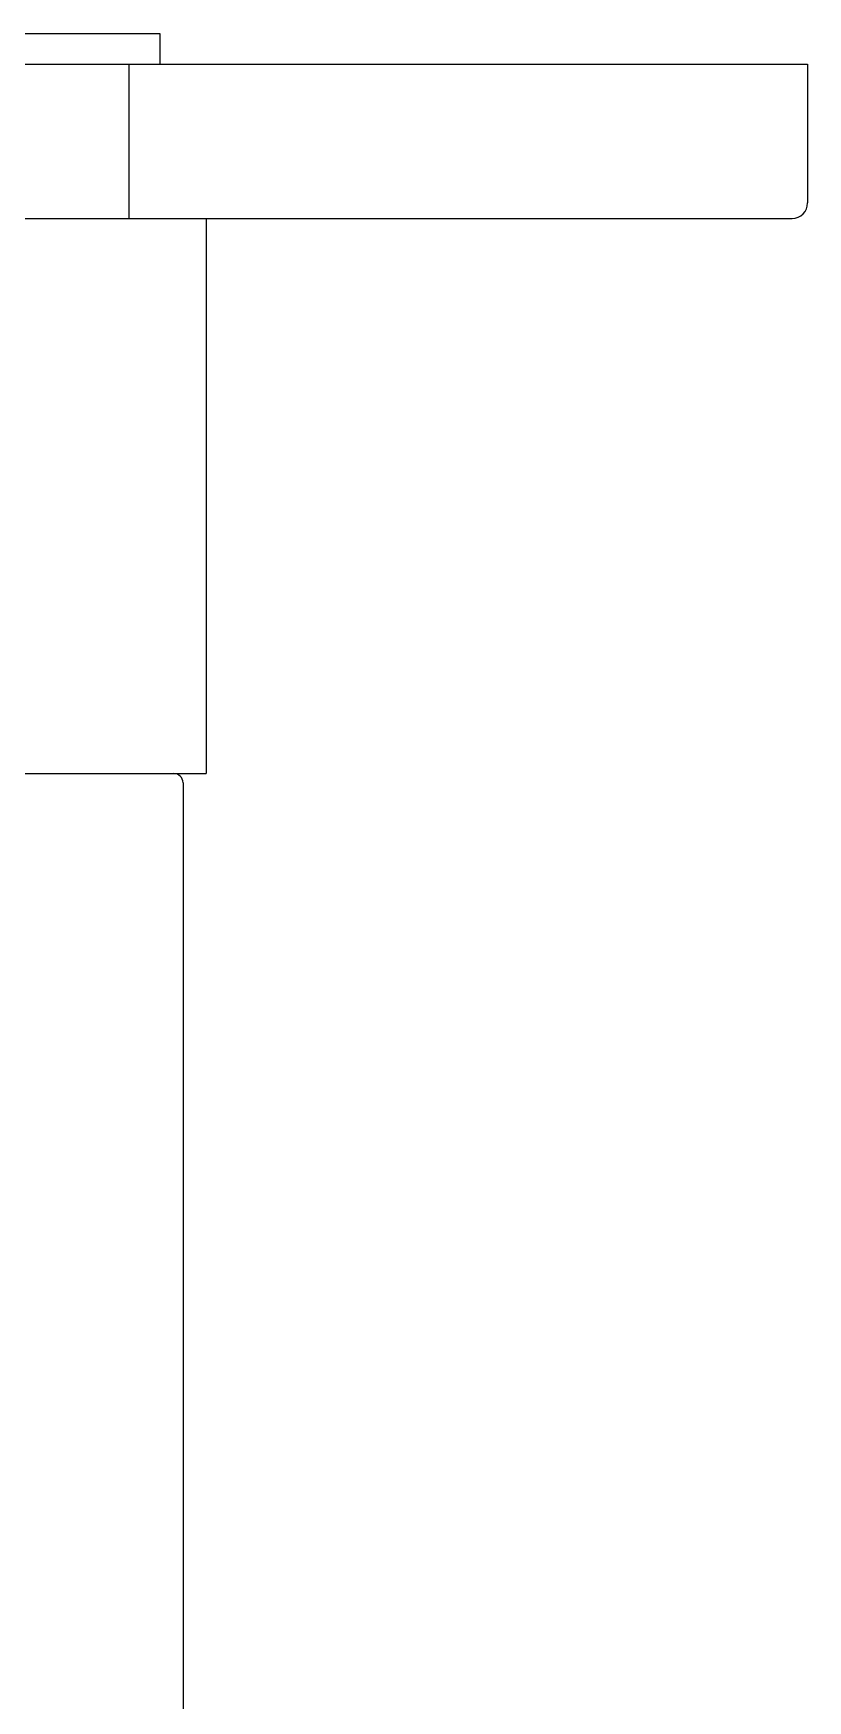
# Model space of a CAD drawing. Extents: x 0 to 1128, y 0 to 827.
# Drawn here: x 290 to 315.1, y 280.8 to 334.9 of the extents above; entities that cross this region are included whole.
import ezdxf

# ---------------------------------------------------------------- set-up
doc = ezdxf.new("R2010")
doc.units = 0
doc.header["$LTSCALE"] = 10
doc.header["$MEASUREMENT"] = 0
doc.layers.get('0').update_dxf_attribs({"linetype": 'CONTINUOUS'})
doc.layers.add('외형선', color=3, linetype='CONTINUOUS', lineweight=35)

msp = doc.modelspace()

# ---------------------------------------------------------------- linework, layer by layer
at = {"color": 0}
for p, q in [((225.135, 333.908), (315.135, 333.908)), ((293.135, 328.908), (293.135, 333.908)), ((225.635, 328.908), (314.635, 328.908))]:
    msp.add_line(p, q, dxfattribs=at)
at = {"layer": '외형선', "color": 0, "linetype": 'ByBlock', "lineweight": -2, "ltscale": 6}
for p, q in [((246.135, 334.908), (294.135, 334.908)), ((294.135, 334.908), (294.135, 333.908)), ((315.135, 333.908), (315.135, 329.408)), ((295.635, 328.908), (295.635, 310.908)), ((244.635, 310.908), (295.635, 310.908)), ((292.485, 310.908), (294.585, 310.908)), ((294.885, 310.608), (294.885, 249.908))]:
    msp.add_line(p, q, dxfattribs=at)
for centre, radius, start, end in [((314.635, 329.408), 0.5, 270, 0), ((294.585, 310.608), 0.3, 0, 90)]:
    msp.add_arc(centre, radius, start, end, dxfattribs=at)

doc.saveas('drawing.dxf')
